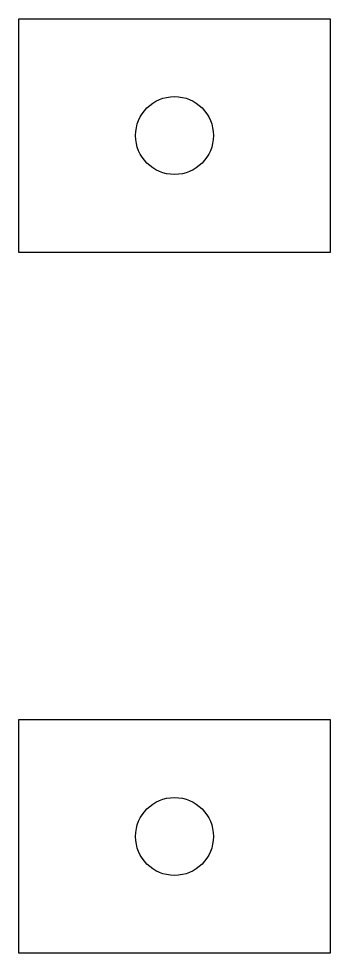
# Model space of a CAD drawing. Header units: millimetres. Extents: x -40 to -30, y -15 to 15.
import ezdxf

# ---------------------------------------------------------------- set-up
doc = ezdxf.new("R2010")
doc.units = ezdxf.units.MM
doc.layers.get('0').update_dxf_attribs({"linetype": 'CONTINUOUS'})

msp = doc.modelspace()

# ---------------------------------------------------------------- linework, layer by layer
for points in [[(-30, 15), (-30, 7.5), (-40, 7.5), (-40, 15)], [(-40, -15), (-40, -7.5), (-30, -7.5), (-30, -15)]]:
    msp.add_lwpolyline(points, close=True)
for centre in [(-35, 11.25), (-35, -11.25)]:
    msp.add_circle(centre, 1.25)

doc.saveas('drawing.dxf')
